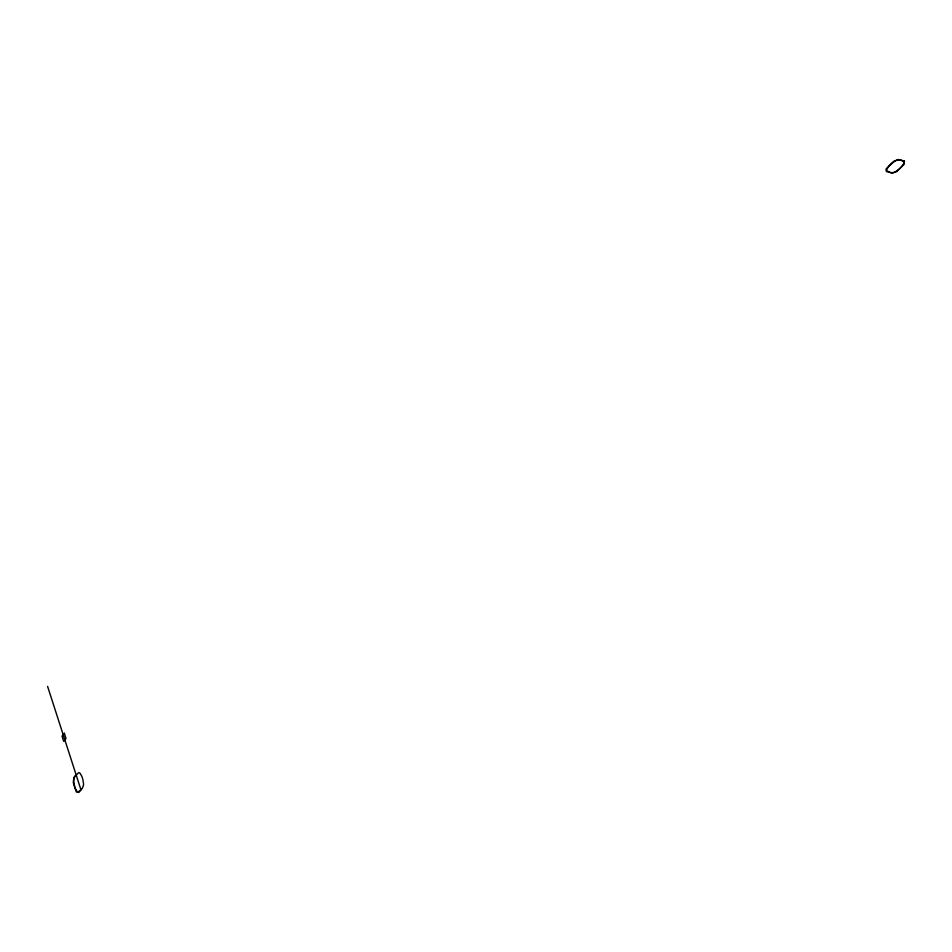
<?xml version="1.0" encoding="UTF-8"?>
<svg xmlns="http://www.w3.org/2000/svg" width="952" height="952" viewBox="0 0 952 952"><rect width="100%" height="100%" fill="white"/><g stroke="black" fill="none" stroke-linecap="round" stroke-linejoin="round"><path stroke-width="1.43" d="M76.1 774.749L75.827 775.083A31.713 15.232 84.8 0 0 75.172 775.928L74.101 778.034A5.748 2.749 85.2 0 0 73.685 781.152L74.411 785.626A17.814 8.568 85.2 0 0 75.339 788.494L77.041 791.576A4.891 2.344 85.1 0 0 77.993 792.088L81.396 789.422A24.359 11.662 85.5 0 0 82.419 788.03L83.348 785.721A4.903 2.356 85.2 0 0 83.538 783.853L82.86 779.509A17.552 8.378 85.2 0 0 81.741 776.178L80.146 773.381A5.688 2.725 85.3 0 0 78.659 772.691L73.935 777.367L73.28 782.52L76.291 791.885L78.802 792.504L80.979 789.91L47.6 686.416M904.4 161.066L904.186 164.184L896.808 171.562L892.464 173.038L886.419 171.538L886.133 168.897L893.523 161.435L898.379 159.496L904.4 161.066M886.752 169.218L886.645 169.456A5.058 2.249 -35.7 0 0 886.514 170.586L890.013 172.431A25.549 11.329 -36 0 0 891.584 172.693L893.904 172.431A5.046 2.225 -35.7 0 0 895.618 171.693L899.235 168.968A18.255 8.128 -35.8 0 0 901.841 166.314L903.853 163.458A5.891 2.606 -35.8 0 0 904.019 161.721L901.02 160.186A32.154 14.268 -35.4 0 0 900.057 159.972L897.831 159.995A5.974 2.654 -35.8 0 0 894.892 161.138L891.108 164.053A18.326 8.092 -35.8 0 0 888.835 166.338L886.752 169.218M64.343 733.278L62.035 736.182L63.701 741.358L66.009 738.454L64.343 733.278"/></g></svg>
